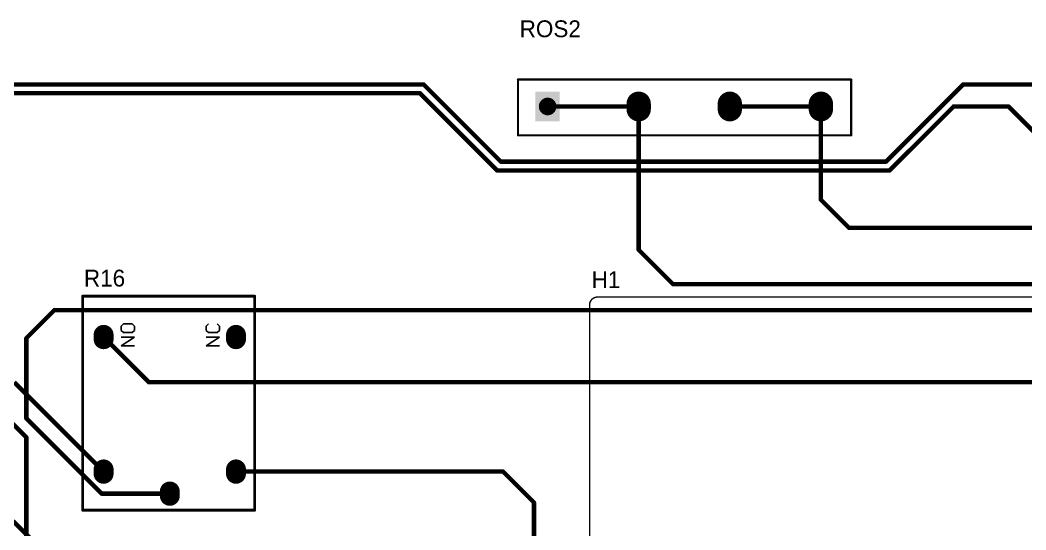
# Model space of a CAD drawing. Header units: millimetres. Extents: x 1.1 to 12.7, y 1.1 to 8.9.
# Drawn here: x 5.545 to 9.133, y 7.122 to 8.941 of the extents above; entities that cross this region are included whole.
import ezdxf

# ---------------------------------------------------------------- set-up
doc = ezdxf.new("R2010")
doc.units = ezdxf.units.MM
doc.header["$MEASUREMENT"] = 0
for name, color, linetype in [('BottomLayer', 5, 'Continuous'), ('BottomOverlay', 54, 'Continuous'), ('BottomSolder', 6, 'Continuous'), ('MultiLayer', 9, 'Continuous'), ('PadHoleLayer', 156, 'Continuous'), ('TopLayer', 1, 'Continuous'), ('TopOverlay', 2, 'Continuous'), ('TopSolder', 216, 'Continuous')]:
    doc.layers.add(name, color=color, linetype=linetype)

# ---------------------------------------------------------------- blocks, each defined once
blk = doc.blocks.new('ROSSETA_6')
at = {"layer": 'BottomLayer', "const_width": 0.0787}
for points in [[(0.0098, -0.3248), (-0.0098, -0.3248)], [(0.0098, -0.65), (-0.0098, -0.65)], [(0.0098, -0.9748), (-0.0098, -0.9748)]]:
    blk.add_lwpolyline(points, dxfattribs=at)
at = {"layer": 'BottomLayer', "const_width": 0.0394}
for points in [[(-0.0295, -0.3248, 1), (0.0098, -0.3248, 1)], [(-0.0098, -0.3248, 1), (0.0295, -0.3248, 1)], [(-0.0295, -0.65, 1), (0.0098, -0.65, 1)], [(-0.0098, -0.65, 1), (0.0295, -0.65, 1)], [(-0.0295, -0.9748, 1), (0.0098, -0.9748, 1)], [(-0.0098, -0.9748, 1), (0.0295, -0.9748, 1)]]:
    blk.add_lwpolyline(points, format="xyb", close=True, dxfattribs=at)
at = {"layer": 'BottomLayer'}
blk.add_solid([(-0.0492, -0.0394), (0.0492, -0.0394), (-0.0492, 0.0394), (0.0492, 0.0394)], dxfattribs=at)
at = {"layer": 'BottomSolder', "const_width": 0.0867}
for points in [[(0.0098, -0.3248), (-0.0098, -0.3248)], [(0.0098, -0.65), (-0.0098, -0.65)], [(0.0098, -0.9748), (-0.0098, -0.9748)]]:
    blk.add_lwpolyline(points, dxfattribs=at)
at = {"layer": 'BottomSolder', "const_width": 0.0434}
for points in [[(-0.0315, -0.3248, 1), (0.0118, -0.3248, 1)], [(-0.0118, -0.3248, 1), (0.0315, -0.3248, 1)], [(-0.0315, -0.65, 1), (0.0118, -0.65, 1)], [(-0.0118, -0.65, 1), (0.0315, -0.65, 1)], [(-0.0315, -0.9748, 1), (0.0118, -0.9748, 1)], [(-0.0118, -0.9748, 1), (0.0315, -0.9748, 1)]]:
    blk.add_lwpolyline(points, format="xyb", close=True, dxfattribs=at)
at = {"layer": 'BottomSolder'}
blk.add_solid([(-0.0532, -0.0434), (0.0532, -0.0434), (-0.0532, 0.0434), (0.0532, 0.0434)], dxfattribs=at)
at = {"layer": 'MultiLayer', "const_width": 0.0787}
for points in [[(0.0098, -0.3248), (-0.0098, -0.3248)], [(0.0098, -0.65), (-0.0098, -0.65)], [(0.0098, -0.9748), (-0.0098, -0.9748)]]:
    blk.add_lwpolyline(points, dxfattribs=at)
at = {"layer": 'MultiLayer', "const_width": 0.0394}
for points in [[(-0.0295, -0.3248, 1), (0.0098, -0.3248, 1)], [(-0.0098, -0.3248, 1), (0.0295, -0.3248, 1)], [(-0.0295, -0.65, 1), (0.0098, -0.65, 1)], [(-0.0098, -0.65, 1), (0.0295, -0.65, 1)], [(-0.0295, -0.9748, 1), (0.0098, -0.9748, 1)], [(-0.0098, -0.9748, 1), (0.0295, -0.9748, 1)]]:
    blk.add_lwpolyline(points, format="xyb", close=True, dxfattribs=at)
at = {"layer": 'MultiLayer'}
blk.add_solid([(-0.0492, -0.0394), (0.0492, -0.0394), (-0.0492, 0.0394), (0.0492, 0.0394)], dxfattribs=at)
at = {"layer": 'PadHoleLayer', "const_width": 0.0315}
for points in [[(-0.0157, 0, 1), (0.0157, 0, 1)], [(-0.0157, -0.3248, 1), (0.0157, -0.3248, 1)], [(-0.0157, -0.65, 1), (0.0157, -0.65, 1)], [(-0.0157, -0.9748, 1), (0.0157, -0.9748, 1)]]:
    blk.add_lwpolyline(points, format="xyb", close=True, dxfattribs=at)
at = {"layer": 'TopLayer', "const_width": 0.0787}
for points in [[(0.0098, -0.3248), (-0.0098, -0.3248)], [(0.0098, -0.65), (-0.0098, -0.65)], [(0.0098, -0.9748), (-0.0098, -0.9748)]]:
    blk.add_lwpolyline(points, dxfattribs=at)
at = {"layer": 'TopLayer', "const_width": 0.0394}
for points in [[(-0.0295, -0.3248, 1), (0.0098, -0.3248, 1)], [(-0.0098, -0.3248, 1), (0.0295, -0.3248, 1)], [(-0.0295, -0.65, 1), (0.0098, -0.65, 1)], [(-0.0098, -0.65, 1), (0.0295, -0.65, 1)], [(-0.0295, -0.9748, 1), (0.0098, -0.9748, 1)], [(-0.0098, -0.9748, 1), (0.0295, -0.9748, 1)]]:
    blk.add_lwpolyline(points, format="xyb", close=True, dxfattribs=at)
at = {"layer": 'TopLayer'}
blk.add_solid([(-0.0492, -0.0394), (0.0492, -0.0394), (-0.0492, 0.0394), (0.0492, 0.0394)], dxfattribs=at)
at = {"layer": 'TopOverlay', "const_width": 0.00787}
for points in [[(-0.103, 0.106), (-0.103, -1.083)], [(-0.103, 0.106), (0.096, 0.106)], [(0.096, 0.106), (0.096, -1.083)], [(-0.103, -1.083), (0.096, -1.083)]]:
    blk.add_lwpolyline(points, dxfattribs=at)
at = {"layer": 'TopOverlay', "const_width": 0.00394}
for points in [[(-0.105, 0.106, 1), (-0.101, 0.106, 1)], [(-0.105, 0.106, 1), (-0.101, 0.106, 1)], [(0.094, 0.106, 1), (0.098, 0.106, 1)], [(0.094, 0.106, 1), (0.098, 0.106, 1)], [(-0.105, -1.083, 1), (-0.101, -1.083, 1)], [(-0.105, -1.083, 1), (-0.101, -1.083, 1)], [(0.094, -1.083, 1), (0.098, -1.083, 1)], [(0.094, -1.083, 1), (0.098, -1.083, 1)]]:
    blk.add_lwpolyline(points, format="xyb", close=True, dxfattribs=at)
at = {"layer": 'TopSolder', "const_width": 0.0867}
for points in [[(0.0098, -0.3248), (-0.0098, -0.3248)], [(0.0098, -0.65), (-0.0098, -0.65)], [(0.0098, -0.9748), (-0.0098, -0.9748)]]:
    blk.add_lwpolyline(points, dxfattribs=at)
at = {"layer": 'TopSolder', "const_width": 0.0434}
for points in [[(-0.0315, -0.3248, 1), (0.0118, -0.3248, 1)], [(-0.0118, -0.3248, 1), (0.0315, -0.3248, 1)], [(-0.0315, -0.65, 1), (0.0118, -0.65, 1)], [(-0.0118, -0.65, 1), (0.0315, -0.65, 1)], [(-0.0315, -0.9748, 1), (0.0118, -0.9748, 1)], [(-0.0118, -0.9748, 1), (0.0315, -0.9748, 1)]]:
    blk.add_lwpolyline(points, format="xyb", close=True, dxfattribs=at)
at = {"layer": 'TopSolder'}
blk.add_solid([(-0.0532, -0.0434), (0.0532, -0.0434), (-0.0532, 0.0434), (0.0532, 0.0434)], dxfattribs=at)
blk = doc.blocks.new('RELAYARP03F_13')
at = {"layer": 'BottomLayer', "const_width": 0.063}
for points in [[(-0.2323, 0.2362), (-0.248, 0.2362)], [(0.248, 0.2362), (0.2323, 0.2362)], [(-0.311, 0), (-0.3268, 0)], [(-0.2323, -0.2362), (-0.248, -0.2362)], [(0.248, -0.2362), (0.2323, -0.2362)]]:
    blk.add_lwpolyline(points, dxfattribs=at)
at = {"layer": 'BottomLayer', "const_width": 0.0315}
for points in [[(-0.2638, 0.2362, 1), (-0.2323, 0.2362, 1)], [(-0.248, 0.2362, 1), (-0.2165, 0.2362, 1)], [(0.2165, 0.2362, 1), (0.248, 0.2362, 1)], [(0.2323, 0.2362, 1), (0.2638, 0.2362, 1)], [(-0.3425, 0, 1), (-0.311, 0, 1)], [(-0.3268, 0, 1), (-0.2953, 0, 1)], [(-0.2638, -0.2362, 1), (-0.2323, -0.2362, 1)], [(-0.248, -0.2362, 1), (-0.2165, -0.2362, 1)], [(0.2165, -0.2362, 1), (0.248, -0.2362, 1)], [(0.2323, -0.2362, 1), (0.2638, -0.2362, 1)]]:
    blk.add_lwpolyline(points, format="xyb", close=True, dxfattribs=at)
at = {"layer": 'BottomSolder', "const_width": 0.071}
for points in [[(-0.2323, 0.2362), (-0.248, 0.2362)], [(0.248, 0.2362), (0.2323, 0.2362)], [(-0.311, 0), (-0.3268, 0)], [(-0.2323, -0.2362), (-0.248, -0.2362)], [(0.248, -0.2362), (0.2323, -0.2362)]]:
    blk.add_lwpolyline(points, dxfattribs=at)
at = {"layer": 'BottomSolder', "const_width": 0.0355}
for points in [[(-0.2658, 0.2362, 1), (-0.2303, 0.2362, 1)], [(-0.25, 0.2362, 1), (-0.2145, 0.2362, 1)], [(0.2145, 0.2362, 1), (0.25, 0.2362, 1)], [(0.2303, 0.2362, 1), (0.2658, 0.2362, 1)], [(-0.3445, 0, 1), (-0.309, 0, 1)], [(-0.3288, 0, 1), (-0.2933, 0, 1)], [(-0.2658, -0.2362, 1), (-0.2303, -0.2362, 1)], [(-0.25, -0.2362, 1), (-0.2145, -0.2362, 1)], [(0.2145, -0.2362, 1), (0.25, -0.2362, 1)], [(0.2303, -0.2362, 1), (0.2658, -0.2362, 1)]]:
    blk.add_lwpolyline(points, format="xyb", close=True, dxfattribs=at)
at = {"layer": 'MultiLayer', "const_width": 0.063}
for points in [[(-0.2323, 0.2362), (-0.248, 0.2362)], [(0.248, 0.2362), (0.2323, 0.2362)], [(-0.311, 0), (-0.3268, 0)], [(-0.2323, -0.2362), (-0.248, -0.2362)], [(0.248, -0.2362), (0.2323, -0.2362)]]:
    blk.add_lwpolyline(points, dxfattribs=at)
at = {"layer": 'MultiLayer', "const_width": 0.0315}
for points in [[(-0.2638, 0.2362, 1), (-0.2323, 0.2362, 1)], [(-0.248, 0.2362, 1), (-0.2165, 0.2362, 1)], [(0.2165, 0.2362, 1), (0.248, 0.2362, 1)], [(0.2323, 0.2362, 1), (0.2638, 0.2362, 1)], [(-0.3425, 0, 1), (-0.311, 0, 1)], [(-0.3268, 0, 1), (-0.2953, 0, 1)], [(-0.2638, -0.2362, 1), (-0.2323, -0.2362, 1)], [(-0.248, -0.2362, 1), (-0.2165, -0.2362, 1)], [(0.2165, -0.2362, 1), (0.248, -0.2362, 1)], [(0.2323, -0.2362, 1), (0.2638, -0.2362, 1)]]:
    blk.add_lwpolyline(points, format="xyb", close=True, dxfattribs=at)
at = {"layer": 'PadHoleLayer', "const_width": 0.0295}
for points in [[(-0.2549, 0.2362, 1), (-0.2254, 0.2362, 1)], [(0.2254, 0.2362, 1), (0.2549, 0.2362, 1)], [(-0.3337, 0, 1), (-0.3041, 0, 1)], [(-0.2549, -0.2362, 1), (-0.2254, -0.2362, 1)], [(0.2254, -0.2362, 1), (0.2549, -0.2362, 1)]]:
    blk.add_lwpolyline(points, format="xyb", close=True, dxfattribs=at)
at = {"layer": 'TopLayer', "const_width": 0.063}
for points in [[(-0.2323, 0.2362), (-0.248, 0.2362)], [(0.248, 0.2362), (0.2323, 0.2362)], [(-0.311, 0), (-0.3268, 0)], [(-0.2323, -0.2362), (-0.248, -0.2362)], [(0.248, -0.2362), (0.2323, -0.2362)]]:
    blk.add_lwpolyline(points, dxfattribs=at)
at = {"layer": 'TopLayer', "const_width": 0.0315}
for points in [[(-0.2638, 0.2362, 1), (-0.2323, 0.2362, 1)], [(-0.248, 0.2362, 1), (-0.2165, 0.2362, 1)], [(0.2165, 0.2362, 1), (0.248, 0.2362, 1)], [(0.2323, 0.2362, 1), (0.2638, 0.2362, 1)], [(-0.3425, 0, 1), (-0.311, 0, 1)], [(-0.3268, 0, 1), (-0.2953, 0, 1)], [(-0.2638, -0.2362, 1), (-0.2323, -0.2362, 1)], [(-0.248, -0.2362, 1), (-0.2165, -0.2362, 1)], [(0.2165, -0.2362, 1), (0.248, -0.2362, 1)], [(0.2323, -0.2362, 1), (0.2638, -0.2362, 1)]]:
    blk.add_lwpolyline(points, format="xyb", close=True, dxfattribs=at)
at = {"layer": 'TopOverlay'}
for p, q in [((0.2087, 0.126), (0.2087, 0.1732)), ((0.2087, 0.1732), (0.2401, 0.126)), ((0.2401, 0.126), (0.2401, 0.1732)), ((0.2638, 0.1732), (0.2559, 0.1653)), ((0.2559, 0.1653), (0.2559, 0.1339)), ((0.2795, 0.1732), (0.2638, 0.1732)), ((0.2874, 0.1653), (0.2795, 0.1732)), ((0.2874, 0.1339), (0.2874, 0.1653)), ((0.2559, 0.1339), (0.2638, 0.126)), ((0.2638, 0.126), (0.2795, 0.126)), ((0.2795, 0.126), (0.2874, 0.1339)), ((0.2087, -0.1772), (0.2087, -0.1299)), ((0.2087, -0.1299), (0.2401, -0.1772)), ((0.2401, -0.1772), (0.2401, -0.1299)), ((0.2638, -0.1299), (0.2559, -0.1378)), ((0.2559, -0.1378), (0.2559, -0.1693)), ((0.2795, -0.1299), (0.2638, -0.1299)), ((0.2874, -0.1378), (0.2795, -0.1299)), ((0.2559, -0.1693), (0.2638, -0.1772)), ((0.2638, -0.1772), (0.2795, -0.1772)), ((0.2795, -0.1772), (0.2874, -0.1693))]:
    blk.add_line(p, q, dxfattribs=at)
at = {"layer": 'TopOverlay', "const_width": 0.01}
for points in [[(-0.378, 0.311), (-0.378, -0.3031)], [(-0.378, 0.311), (0.3858, 0.311)], [(0.3858, 0.311), (0.3858, -0.3031)], [(-0.378, -0.3031), (0.3858, -0.3031)]]:
    blk.add_lwpolyline(points, dxfattribs=at)
at = {"layer": 'TopOverlay', "const_width": 0.005}
for points in [[(-0.3805, 0.311, 1), (-0.3755, 0.311, 1)], [(-0.3805, 0.311, 1), (-0.3755, 0.311, 1)], [(0.3833, 0.311, 1), (0.3883, 0.311, 1)], [(0.3833, 0.311, 1), (0.3883, 0.311, 1)], [(-0.3805, -0.3031, 1), (-0.3755, -0.3031, 1)], [(-0.3805, -0.3031, 1), (-0.3755, -0.3031, 1)], [(0.3833, -0.3031, 1), (0.3883, -0.3031, 1)], [(0.3833, -0.3031, 1), (0.3883, -0.3031, 1)]]:
    blk.add_lwpolyline(points, format="xyb", close=True, dxfattribs=at)
at = {"layer": 'TopSolder', "const_width": 0.071}
for points in [[(-0.2323, 0.2362), (-0.248, 0.2362)], [(0.248, 0.2362), (0.2323, 0.2362)], [(-0.311, 0), (-0.3268, 0)], [(-0.2323, -0.2362), (-0.248, -0.2362)], [(0.248, -0.2362), (0.2323, -0.2362)]]:
    blk.add_lwpolyline(points, dxfattribs=at)
at = {"layer": 'TopSolder', "const_width": 0.0355}
for points in [[(-0.2658, 0.2362, 1), (-0.2303, 0.2362, 1)], [(-0.25, 0.2362, 1), (-0.2145, 0.2362, 1)], [(0.2145, 0.2362, 1), (0.25, 0.2362, 1)], [(0.2303, 0.2362, 1), (0.2658, 0.2362, 1)], [(-0.3445, 0, 1), (-0.309, 0, 1)], [(-0.3288, 0, 1), (-0.2933, 0, 1)], [(-0.2658, -0.2362, 1), (-0.2303, -0.2362, 1)], [(-0.25, -0.2362, 1), (-0.2145, -0.2362, 1)], [(0.2145, -0.2362, 1), (0.25, -0.2362, 1)], [(0.2303, -0.2362, 1), (0.2658, -0.2362, 1)]]:
    blk.add_lwpolyline(points, format="xyb", close=True, dxfattribs=at)
blk = doc.blocks.new('HERCULES_36')
at = {"layer": 'BottomOverlay', "const_width": 0.005}
for points in [[(1.7106, 0.9716), (1.7106, -0.9718)], [(1.6823, -1.0001), (-1.9611, -1.0001)]]:
    blk.add_lwpolyline(points, dxfattribs=at)
blk.add_lwpolyline([(1.7106, -0.9718, -0.414214), (1.6823, -1.0001)], format="xyb", dxfattribs=at)
at = {"layer": 'BottomOverlay', "const_width": 0.0025}
for points in [[(1.681, -1.0001, 1), (1.6836, -1.0001, 1)], [(1.681, -1.0001, 1), (1.6836, -1.0001, 1)], [(1.7093, -0.9718, 1), (1.7118, -0.9718, 1)], [(1.7093, -0.9718, 1), (1.7118, -0.9718, 1)]]:
    blk.add_lwpolyline(points, format="xyb", close=True, dxfattribs=at)

msp = doc.modelspace()

# ---------------------------------------------------------------- linework, layer by layer
at = {"layer": 'BottomLayer', "const_width": 0.0157}
for points in [[(7.4268, 8.6328), (7.7516, 8.6328)], [(7.7516, 8.121), (7.7516, 8.6328)], [(8.0768, 8.6328), (8.4016, 8.6328)], [(8.4016, 8.3001), (8.4016, 8.6328)], [(8.4016, 8.3001), (8.502, 8.1997)], [(8.502, 8.1997), (9.3858, 8.1997)], [(7.7516, 8.121), (7.8736, 7.9989)], [(7.8736, 7.9989), (9.8543, 7.9989)], [(5.5669, 7.806), (5.6672, 7.9063)], [(5.6672, 7.9063), (10.6486, 7.9063)], [(5.5669, 7.5194), (5.5669, 7.806)], [(5.8425, 7.81), (6.0039, 7.6485)], [(6.0039, 7.6485), (10.6457, 7.6485)], [(5.4488, 7.5698), (5.5669, 7.4517)], [(5.5669, 7.5194), (5.8354, 7.2509)], [(5.5669, 6.0344), (5.5669, 7.4517)], [(5.8354, 7.2509), (6.0787, 7.2509)]]:
    msp.add_lwpolyline(points, dxfattribs=at)
at = {"layer": 'BottomLayer', "const_width": 0.00787}
for points in [[(7.4228, 8.6328, 1), (7.4307, 8.6328, 1)], [(7.7476, 8.6328, 1), (7.7555, 8.6328, 1)], [(7.7476, 8.6328, 1), (7.7555, 8.6328, 1)], [(8.0728, 8.6328, 1), (8.0807, 8.6328, 1)], [(8.3976, 8.6328, 1), (8.4055, 8.6328, 1)], [(8.3976, 8.6328, 1), (8.4055, 8.6328, 1)], [(8.3976, 8.3001, 1), (8.4055, 8.3001, 1)], [(8.3976, 8.3001, 1), (8.4055, 8.3001, 1)], [(8.498, 8.1997, 1), (8.5059, 8.1997, 1)], [(8.498, 8.1997, 1), (8.5059, 8.1997, 1)], [(7.7476, 8.121, 1), (7.7555, 8.121, 1)], [(7.7476, 8.121, 1), (7.7555, 8.121, 1)], [(7.8697, 7.9989, 1), (7.8776, 7.9989, 1)], [(7.8697, 7.9989, 1), (7.8776, 7.9989, 1)], [(5.6632, 7.9063, 1), (5.6711, 7.9063, 1)], [(5.6632, 7.9063, 1), (5.6711, 7.9063, 1)], [(5.563, 7.806, 1), (5.5709, 7.806, 1)], [(5.563, 7.806, 1), (5.5709, 7.806, 1)], [(5.8386, 7.81, 1), (5.8465, 7.81, 1)], [(6, 7.6485, 1), (6.0079, 7.6485, 1)], [(6, 7.6485, 1), (6.0079, 7.6485, 1)], [(5.563, 7.5194, 1), (5.5709, 7.5194, 1)], [(5.563, 7.5194, 1), (5.5709, 7.5194, 1)], [(5.563, 7.4517, 1), (5.5709, 7.4517, 1)], [(5.563, 7.4517, 1), (5.5709, 7.4517, 1)], [(5.8315, 7.2509, 1), (5.8394, 7.2509, 1)], [(5.8315, 7.2509, 1), (5.8394, 7.2509, 1)], [(6.0748, 7.2509, 1), (6.0827, 7.2509, 1)]]:
    msp.add_lwpolyline(points, format="xyb", close=True, dxfattribs=at)
at = {"layer": 'TopLayer', "const_width": 0.0157}
for points in [[(4.5827, 8.7115), (6.9843, 8.7115)], [(4.5957, 8.68), (6.9712, 8.68)], [(6.9712, 8.68), (7.2468, 8.4044)], [(6.9843, 8.7115), (7.2598, 8.4359)], [(8.6339, 8.4359), (8.9094, 8.7115)], [(8.9094, 8.7115), (9.5039, 8.7115)], [(8.6469, 8.4044), (8.8753, 8.6328)], [(8.8753, 8.6328), (9.0709, 8.6328)], [(9.0709, 8.6328), (9.1953, 8.5084)], [(7.2598, 8.4359), (8.6339, 8.4359)], [(7.2468, 8.4044), (8.6469, 8.4044)], [(5.5236, 7.6485), (5.8425, 7.3296)], [(5.1417, 7.5304), (5.6063, 7.0659)], [(6.315, 7.3296), (7.2677, 7.3296)], [(7.2677, 7.3296), (7.378, 7.2194)], [(7.378, 6.1131), (7.378, 7.2194)]]:
    msp.add_lwpolyline(points, dxfattribs=at)
at = {"layer": 'TopLayer', "const_width": 0.00787}
for points in [[(6.9673, 8.68, 1), (6.9751, 8.68, 1)], [(6.9673, 8.68, 1), (6.9751, 8.68, 1)], [(6.9803, 8.7115, 1), (6.9882, 8.7115, 1)], [(6.9803, 8.7115, 1), (6.9882, 8.7115, 1)], [(8.9055, 8.7115, 1), (8.9134, 8.7115, 1)], [(8.9055, 8.7115, 1), (8.9134, 8.7115, 1)], [(8.8713, 8.6328, 1), (8.8792, 8.6328, 1)], [(8.8713, 8.6328, 1), (8.8792, 8.6328, 1)], [(9.0669, 8.6328, 1), (9.0748, 8.6328, 1)], [(9.0669, 8.6328, 1), (9.0748, 8.6328, 1)], [(7.2559, 8.4359, 1), (7.2638, 8.4359, 1)], [(7.2559, 8.4359, 1), (7.2638, 8.4359, 1)], [(8.6299, 8.4359, 1), (8.6378, 8.4359, 1)], [(8.6299, 8.4359, 1), (8.6378, 8.4359, 1)], [(7.2429, 8.4044, 1), (7.2507, 8.4044, 1)], [(7.2429, 8.4044, 1), (7.2507, 8.4044, 1)], [(8.643, 8.4044, 1), (8.6508, 8.4044, 1)], [(8.643, 8.4044, 1), (8.6508, 8.4044, 1)], [(5.8386, 7.3296, 1), (5.8465, 7.3296, 1)], [(6.311, 7.3296, 1), (6.3189, 7.3296, 1)], [(7.2638, 7.3296, 1), (7.2717, 7.3296, 1)], [(7.2638, 7.3296, 1), (7.2717, 7.3296, 1)], [(7.374, 7.2194, 1), (7.3819, 7.2194, 1)], [(7.374, 7.2194, 1), (7.3819, 7.2194, 1)]]:
    msp.add_lwpolyline(points, format="xyb", close=True, dxfattribs=at)

# ---------------------------------------------------------------- block references
for name, p, rotation in [('ROSSETA_6', (7.4268, 8.6328), 90), ('RELAYARP03F_13', (6.0787, 7.5698), 90), ('HERCULES_36', (9.287, 6.9526), 180)]:
    msp.add_blockref(name, p, dxfattribs=dict(rotation=rotation))

# ---------------------------------------------------------------- texts
at = {"layer": 'TopOverlay'}
for s, p in [('ROS2', (7.3269, 8.8802)), ('R16', (5.7722, 7.9903)), ('H1', (7.5836, 7.9849))]:
    msp.add_text(s, height=0.06, dxfattribs=at).set_placement(p)

doc.saveas('drawing.dxf')
